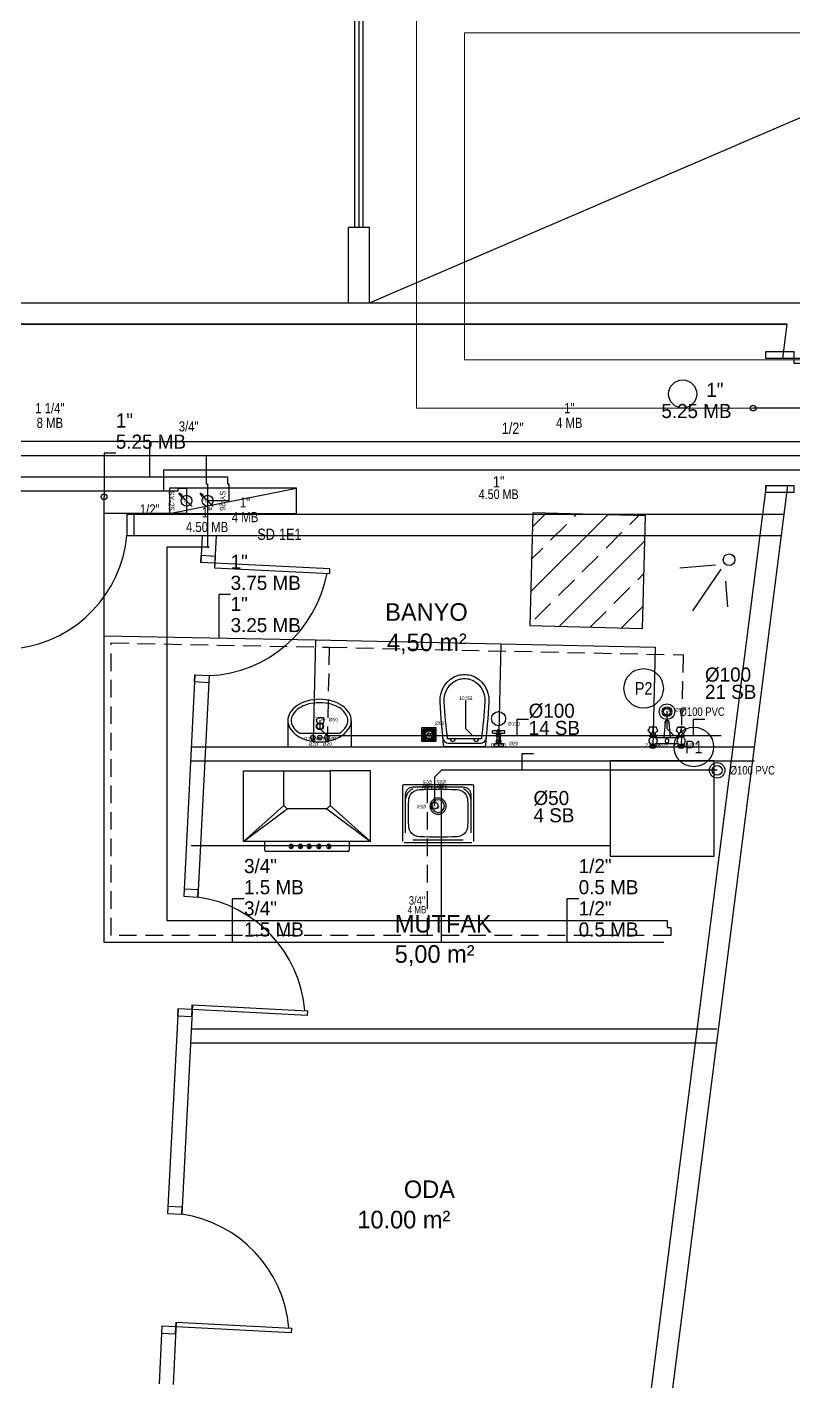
# Model space of a CAD drawing. Header units: centimetres. Extents: x 247996 to 315152, y -468471 to -440326.
# Drawn here: x 255240 to 255784, y -446317 to -445356 of the extents above; entities that cross this region are included whole.
import ezdxf
from ezdxf.enums import TextEntityAlignment as Align

# ---------------------------------------------------------------- set-up
doc = ezdxf.new("R2010")
doc.units = ezdxf.units.CM
doc.linetypes.add('0', pattern=[500, 500])
doc.linetypes.add('BASMA HATTI', pattern=[0.375, 0.25, -0.125])
for name, color, linetype in [('SCOTT-MD-YUK-BIRIMI', 7, 'CONTINUOUS'), ('SCOTT-MKDU0', 50, 'CONTINUOUS'), ('SCOTT-MTY-PISSU-KOLON', 211, 'Continuous'), ('SCOTT-MTY-PISSU-KOLONNO', 211, 'Continuous'), ('SCOTT-MTY-SAYAC', 3, 'Continuous'), ('SCOTT-MTY-SIRKULASYON-BORU', 31, 'Continuous'), ('SCOTT-MTY-TEFRIS', 15, 'CONTINUOUS'), ('SCOTT-MTY-VANA', 1, 'Continuous'), ('SCOTT-MTY-YUK-BIRIMI', 7, 'CONTINUOUS')]:
    doc.layers.add(name, color=color, linetype=linetype)
for name, color, linetype, lineweight in [('SCOTT-MTY-PISSU-BORU-TAVANDAN', 6, 'PISSU HATTI', 30), ('SCOTT-MTY-PISSU-CAP', 211, 'CONTINUOUS', 30), ('SCOTT-MTY-SICAKSU-BORU', 1, 'BASMA HATTI', 30), ('SCOTT-MTY-SOGUKSU-BORU', 5, '0', 30), ('SCOTT-MTY-TEMIZSU-CAP', 101, 'CONTINUOUS', 30)]:
    doc.layers.add(name, color=color, linetype=linetype, lineweight=lineweight)
doc.styles.add('CAP', font='wturkce.SHX', dxfattribs={"width": 0.65})
doc.styles.add('MtXpl_Comic_Sans_MS', font='comic.ttf')
doc.styles.add('MTY_CAP', font='wturkce.SHX', dxfattribs={"width": 0.65})
doc.styles.add('MTYCAPLT', font='arial.ttf')
doc.styles.add('ROTAS', font='arial.ttf')
doc.linetypes.add('PISSU HATTI', pattern='A,0.5,0.5,["(",Standard,S=0.1,R=0,X=-0.01,Y=-0.036],-0.05', length=0.9)

# ---------------------------------------------------------------- blocks, each defined once
blk = doc.blocks.new('T-DOLAP')
blk.add_line((-45, -9), (45, 9))
blk.add_lwpolyline([(-45, -9), (45, -9), (45, 9), (-45, 9)], close=True)
blk = doc.blocks.new('MTY-SU SAYACI')
at = {"layer": 'SCOTT-MTY-VANA'}
blk.add_hatch(color=256, dxfattribs=at).paths.add_polyline_path([(9.8, 9.8), (5.6, 7), (7, 5.6)])
for p, q in [((-7.3, -7.3), (6.3, 6.3)), ((5.6, 7), (9.8, 9.8)), ((7, 5.6), (5.6, 7)), ((7, 5.6), (9.8, 9.8))]:
    blk.add_line(p, q, dxfattribs=at)
blk.add_circle((0, 0), 7, dxfattribs=at)
blk.add_attdef('CAP', (-2.3, -1.2), '', height=2.5, rotation=45, dxfattribs=at)
blk = doc.blocks.new('T-KOLON-P')
for radius in [5.5, 3.5]:
    blk.add_circle((0, 0), radius)
blk = doc.blocks.new('SUZGEC1')
at = {"layer": 'SCOTT-MTY-TEFRIS'}
blk.add_lwpolyline([(-5, -5), (-5, 5), (5, 5), (5, -5)], close=True, dxfattribs=at)
for points in [[(-4.33, 3.86), (-1.99, 1.52, 0.029484), (-2.15, 1.27), (-4.33, 2.48)], [(-2.48, 0.33), (-4.33, 0.33), (-4.33, 1.72), (-2.41, 0.65, 0.032775)], [(-3.86, 4.33), (-2.48, 4.33), (-1.27, 2.15, 0.029484), (-1.52, 1.99)], [(-0.65, 2.41, -0.032775), (-0.33, 2.48), (-0.33, 4.33), (-1.72, 4.33)], [(0.33, 2.48), (0.33, 4.33), (1.72, 4.33), (0.65, 2.41, 0.032775)], [(1.27, 2.15), (2.48, 4.33), (3.86, 4.33), (1.52, 1.99, 0.029484)], [(4.33, 3.86), (1.99, 1.52, -0.029484), (2.15, 1.27), (4.33, 2.48)], [(4.33, 0.33), (4.33, 1.72), (2.41, 0.65, -0.032775), (2.48, 0.33)], [(-2.48, -0.33), (-4.33, -0.33), (-4.33, -1.72), (-2.41, -0.65, -0.032775)], [(-4.33, -3.86), (-1.99, -1.52, -0.029484), (-2.15, -1.27), (-4.33, -2.48)], [(-3.86, -4.33), (-2.48, -4.33), (-1.27, -2.15, -0.029484), (-1.52, -1.99)], [(-0.33, -4.33), (-1.72, -4.33), (-0.65, -2.41, 0.032775), (-0.33, -2.48)], [(0.33, -2.48), (0.33, -4.33), (1.72, -4.33), (0.65, -2.41, -0.032775)], [(2.48, -4.33), (1.27, -2.15, 0.029484), (1.52, -1.99), (3.86, -4.33)], [(4.33, -2.48), (4.33, -3.86), (1.99, -1.52, 0.029484), (2.15, -1.27)], [(4.33, -0.33), (4.33, -1.72), (2.41, -0.65, 0.032775), (2.48, -0.33)]]:
    blk.add_lwpolyline(points, format="xyb", close=True, dxfattribs=at)
blk.add_circle((0, 0), 1.25, dxfattribs=at)
at = {"layer": 'SCOTT-MD-YUK-BIRIMI', "color": 6, "style": 'CAP'}
blk.add_attdef('PS', text='', height=2.5, dxfattribs=at).set_placement((0, 0), align=Align.CENTER)
blk.add_attdef('PSCP', (4.29, 6.72), '', height=2.5, dxfattribs=at)
blk = doc.blocks.new('KLOZET1')
at = {"layer": 'SCOTT-MTY-TEFRIS', "color": 15}
blk.add_lwpolyline([(-3.88, 11.44, 0.414214), (-4.52, 10.8), (-4.52, 10.3, 0.414214), (-3.88, 9.66), (3.88, 9.66, 0.414214), (4.52, 10.3), (4.52, 10.8, 0.414214), (3.88, 11.44)], format="xyb", close=True, dxfattribs=at)
at = {"layer": 'SCOTT-MTY-TEFRIS', "color": 15, "elevation": 0}
for points in [[(-1, 10.3), (-1, 10.8, -0.414214), (-0.36, 11.44)], [(1, 10.3), (1, 10.8, 0.414214), (0.36, 11.44)]]:
    blk.add_lwpolyline(points, format="xyb", dxfattribs=at)
at = {"layer": 'SCOTT-MTY-TEFRIS', "color": 15}
for points in [[(-0.76, 11.45), (0.76, 11.45), (0.76, 11.98), (-0.76, 11.98)], [(-0.76, 8.88), (0.76, 8.88), (0.76, 9.66), (-0.76, 9.66)], [(3, 0), (-3, 0), (-3, 2.32), (3, 2.32)]]:
    blk.add_lwpolyline(points, close=True, dxfattribs=at)
for points in [[(-1.61, 8.64), (-1.61, 7.54)], [(-1.61, 4.45), (-1.61, 3.35)], [(-1.35, 3.17), (-1.35, 2.32), (1.42, 2.32), (1.42, 3.17)], [(-1.21, 7.21), (-1.21, 4.8)], [(1.13, 8.88), (-1.06, 8.88)], [(-1.06, 7.3), (1.13, 7.3)], [(1.13, 4.69), (-1.06, 4.69)], [(-1.06, 3.11), (1.13, 3.11)], [(-0.51, 8.64), (-0.51, 7.54)], [(-0.51, 4.45), (-0.51, 3.35)], [(0.58, 8.64), (0.58, 7.54)], [(0.58, 4.45), (0.58, 3.35)], [(1.28, 4.8), (1.28, 5.24), (1.28, 7.21)], [(1.68, 8.64), (1.68, 7.54)], [(1.68, 4.45), (1.68, 3.35)]]:
    blk.add_lwpolyline(points, dxfattribs=at)
at = {"layer": 'SCOTT-MTY-TEFRIS', "color": 6}
blk.add_circle((0, 20), 5, dxfattribs=at)
at = {"layer": 'SCOTT-MTY-TEFRIS', "color": 15}
for centre, radius, start, end in [((-0.36, 10.3, 0), 0.641, 179.99985, 270.00006), ((0.36, 10.3, 0), 0.641, 270.00006, 0), ((-1.06, 8.15), 0.734, 41.75917, 138.24096), ((-1.06, 8.03), 0.734, 221.7593, 318.24081), ((-1.06, 3.96), 0.734, 41.75917, 138.24096), ((-1.06, 3.84), 0.734, 221.7593, 318.24081), ((0.04, 8.15), 0.734, 41.75917, 138.24096), ((0.04, 8.03), 0.734, 221.7593, 318.24081), ((0.04, 3.96), 0.734, 41.75917, 138.24096), ((0.04, 3.84), 0.734, 221.7593, 318.24081), ((1.13, 8.15), 0.734, 41.75917, 138.24096), ((1.13, 8.03), 0.734, 221.7593, 318.24081), ((1.13, 3.96), 0.734, 41.75917, 138.24096), ((1.13, 3.84), 0.734, 221.7593, 318.24081)]:
    blk.add_arc(centre, radius, start, end, dxfattribs=at)
at = {"layer": 'SCOTT-MD-YUK-BIRIMI', "color": 6, "style": 'CAP'}
blk.add_attdef('PS', text='', height=2.5, dxfattribs=at).set_placement((0, 20), align=Align.CENTER)
blk.add_attdef('PSCP', (6.63, 15.09), '', height=2.5, dxfattribs=at)
at = {"layer": 'SCOTT-MD-YUK-BIRIMI', "color": 3, "style": 'CAP'}
blk.add_attdef('SO', text='', height=2.5, dxfattribs=at).set_placement((0, 0.13), align=Align.CENTER)
blk.add_attdef('SOCP', (7.43, 1.09), '', height=2.5, dxfattribs=at)
blk = doc.blocks.new('LAVABO1')
at = {"layer": 'SCOTT-MTY-TEFRIS', "color": 6}
blk.add_circle((0, 15), 2.5, dxfattribs=at)
at = {"layer": 'SCOTT-MTY-TEFRIS', "color": 3, "ltscale": 10}
blk.add_circle((-5, 1), 1, dxfattribs=at)
at = {"layer": 'SCOTT-MTY-TEFRIS', "color": 1, "ltscale": 10}
blk.add_circle((5, 1), 1, dxfattribs=at)
at = {"layer": 'SCOTT-MD-YUK-BIRIMI', "color": 6, "style": 'CAP'}
blk.add_attdef('PS', text='', height=2.5, dxfattribs=at).set_placement((0, 15), align=Align.CENTER)
blk.add_attdef('PSCP', (6.08, 14.48), '', height=2.5, dxfattribs=at)
at = {"layer": 'SCOTT-MD-YUK-BIRIMI', "color": 3, "style": 'CAP'}
for tag, p in [('SO', (-5, 1)), ('SOCP', (-5, -2.99))]:
    blk.add_attdef(tag, text='', height=2.5, dxfattribs=at).set_placement(p, align=Align.CENTER)
at = {"layer": 'SCOTT-MD-YUK-BIRIMI', "color": 1, "style": 'CAP'}
for tag, p in [('SC', (5, 1)), ('SCCP', (5, -2.8))]:
    blk.add_attdef(tag, text='', height=2.5, dxfattribs=at).set_placement(p, align=Align.CENTER)
blk = doc.blocks.new('EVIYE1')
at = {"layer": 'SCOTT-MTY-TEFRIS', "color": 6}
blk.add_circle((0, 15), 2.5, dxfattribs=at)
at = {"layer": 'SCOTT-MTY-TEFRIS', "color": 3, "ltscale": 10}
blk.add_circle((-5, 1), 1, dxfattribs=at)
at = {"layer": 'SCOTT-MTY-TEFRIS', "color": 1, "ltscale": 10}
blk.add_circle((5, 1), 1, dxfattribs=at)
at = {"layer": 'SCOTT-MD-YUK-BIRIMI', "color": 6, "style": 'CAP'}
blk.add_attdef('PS', text='', height=2.5, dxfattribs=at).set_placement((0, 15), align=Align.CENTER)
blk.add_attdef('PSCP', (6.08, 14.48), '', height=2.5, dxfattribs=at)
at = {"layer": 'SCOTT-MD-YUK-BIRIMI', "color": 3, "style": 'CAP'}
for tag, p in [('SO', (-5, 1)), ('SOCP', (-5, -2.99))]:
    blk.add_attdef(tag, text='', height=2.5, dxfattribs=at).set_placement(p, align=Align.CENTER)
at = {"layer": 'SCOTT-MD-YUK-BIRIMI', "color": 1, "style": 'CAP'}
for tag, p in [('SC', (5, 1)), ('SCCP', (5, -2.8))]:
    blk.add_attdef(tag, text='', height=2.5, dxfattribs=at).set_placement(p, align=Align.CENTER)
blk = doc.blocks.new('MTY-PIS SU CAP SB')
at = {"layer": 'SCOTT-MTY-PISSU-CAP'}
for p, q in [((0.833, 1.167), (0, 1.167)), ((0, 1.167), (0, 0))]:
    blk.add_line(p, q, dxfattribs=at)
at = {"layer": 'SCOTT-MTY-PISSU-CAP', "style": 'MTY_CAP', "width": 0.65}
blk.add_attdef('PSCP', text='', height=1, dxfattribs=at).set_placement((0.833, 1.79), align=Align.MIDDLE_LEFT)
at = {"layer": 'SCOTT-MTY-YUK-BIRIMI', "color": 211, "style": 'MTY_CAP', "width": 0.65}
blk.add_attdef('PS', text='', height=1, dxfattribs=at).set_placement((0.833, 0.566), align=Align.MIDDLE_LEFT)
blk = doc.blocks.new('DUS TEKNESI1')
at = {"layer": 'SCOTT-MTY-TEFRIS'}
for points in [[(-10, 13.89), (-10, 12.2, -0.146062), (-11.33, 8.88, 0.113221), (-13.28, 11.48, -0.416893), (-13.31, 11.96)], [(-6.69, 11.96, -0.17585), (-7.51, 13.89), (-12.49, 13.89, -0.17585), (-13.31, 11.96)], [(0, 18.37), (-0.63, 18.37, 0.391322), (-1.29, 17.76), (-2.2, 6.27)], [(0, 18.37), (0.63, 18.37, -0.391322), (1.29, 17.76), (2.2, 6.27)], [(6.69, 11.96, 0.17585), (7.51, 13.89), (12.49, 13.89, 0.17585), (13.31, 11.96)], [(10, 13.89), (10, 12.2, 0.146062), (11.33, 8.88, -0.113221), (13.28, 11.48)], [(-12.77, 0.5), (-12.77, 0), (-10, 0), (-7.23, 0), (-7.23, 0.5, 0.153746), (-12.77, 0.5), (-10, 0.5), (-7.23, 0.5)], [(-8.61, 6.88, -0.601952), (-8.61, 1.65), (-8.61, 0.83)], [(8.61, 6.88, 0.601952), (8.61, 1.65), (11.39, 1.65, 0.601952), (11.39, 6.88)], [(12.77, 0.5), (12.77, 0), (10, 0), (7.23, 0), (7.23, 0.5, -0.153746), (12.77, 0.5), (10, 0.5), (7.23, 0.5)]]:
    blk.add_lwpolyline(points, format="xyb", dxfattribs=at)
for points in [[(-12.77, 7.51), (-10, 7.51), (-7.23, 7.51), (-7.23, 8.01), (-10, 8.01), (-12.77, 8.01)], [(-8.61, 0), (-8.61, -1.03), (-11.39, -1.03), (-11.39, 0)], [(12.77, 7.51), (10, 7.51), (7.23, 7.51), (7.23, 8.01), (10, 8.01), (12.77, 8.01)], [(11.39, 0), (11.39, -1.03), (8.61, -1.03), (8.61, 0)]]:
    blk.add_lwpolyline(points, close=True, dxfattribs=at)
for points in [[(-11.64, 9.5), (-11.64, 8.01)], [(-11.39, 7.51), (-11.39, 6.88), (-8.61, 6.88)], [(-8.61, 1.65), (-11.39, 1.65), (-11.39, 0.83)], [(-8.61, 7.51), (-8.61, 6.88)], [(-8.36, 9.5), (-8.36, 8.01)], [(7.82, 6.27), (-7.82, 6.27)], [(-7.82, 2.27), (7.82, 2.27)], [(8.36, 9.5), (8.36, 8.01)], [(11.39, 7.51), (11.39, 6.88), (8.61, 6.88)], [(8.61, 7.51), (8.61, 6.88)], [(8.61, 1.65), (8.61, 0.83)], [(11.39, 1.65), (11.39, 0.83)], [(11.64, 9.5), (11.64, 8.01)]]:
    blk.add_lwpolyline(points, dxfattribs=at)
at = {"layer": 'SCOTT-MTY-TEFRIS', "color": 6}
blk.add_circle((0, 25), 2.5, dxfattribs=at)
at = {"layer": 'SCOTT-MTY-TEFRIS'}
for centre, radius, start, end in [((-9.99, 2.25), 11.85, 79.4131, 100.58675), ((-3.77, 12.76), 6.25, 185.20803, 218.44761), ((-2.03, 5.93), 7.27, 130.25508, 156.09376), ((-6.95, 11.74), 0.344, 310.56547, 41.0891), ((0, 17.2), 1.6, 330.69749, 209.30263), ((6.95, 11.74), 0.344, 138.91075, 229.43465), ((2.03, 5.93), 7.27, 23.90632, 49.74465), ((9.99, 2.25), 11.85, 79.4131, 100.58675), ((3.77, 12.76), 6.25, 321.55251, 354.79208), ((13.05, 11.74), 0.344, 310.56547, 41.0891), ((-10, 4.27), 2.96, 117.90841, 242.09186), ((0, 4.27), 1.37, 90.00021, 270.00006), ((0, 4.27), 1.37, 270.00006, 90.00021)]:
    blk.add_arc(centre, radius, start, end, dxfattribs=at)
at = {"layer": 'SCOTT-MD-YUK-BIRIMI', "color": 6, "style": 'CAP'}
blk.add_attdef('PS', text='', height=2.5, dxfattribs=at).set_placement((0, 25), align=Align.CENTER)
blk.add_attdef('PSCP', (5.6, 25), '', height=2.5, dxfattribs=at)
at = {"layer": 'SCOTT-MD-YUK-BIRIMI', "color": 3, "style": 'CAP'}
blk.add_attdef('SO', text='', height=2.5, dxfattribs=at).set_placement((-10, 0), align=Align.CENTER)
blk.add_attdef('SOCP', (-5.56, 0), '', height=2.5, dxfattribs=at)
at = {"layer": 'SCOTT-MD-YUK-BIRIMI', "color": 1, "style": 'CAP'}
blk.add_attdef('SC', text='', height=2.5, dxfattribs=at).set_placement((10, 0), align=Align.CENTER)
blk.add_attdef('SCCP', (15.92, 0), '', height=2.5, dxfattribs=at)
blk = doc.blocks.new('MTY-TEMIZ SU CAP MB')
at = {"layer": 'SCOTT-MTY-TEMIZSU-CAP'}
for p, q in [((0.833, 3.096), (0, 3.096)), ((0, 3.096), (0, 0))]:
    blk.add_line(p, q, dxfattribs=at)
at = {"layer": 'SCOTT-MTY-TEMIZSU-CAP', "style": 'MTY_CAP', "width": 0.65}
for tag, p in [('SOCP', (0.833, 5.417)), ('SCCP', (0.833, 2.417))]:
    blk.add_attdef(tag, text='', height=1, dxfattribs=at).set_placement(p, align=Align.MIDDLE_LEFT)
at = {"layer": 'SCOTT-MTY-YUK-BIRIMI', "color": 101, "style": 'MTY_CAP', "width": 0.65}
for tag, p in [('SO', (0.833, 3.917)), ('SC', (0.833, 0.917))]:
    blk.add_attdef(tag, text='', height=1, dxfattribs=at).set_placement(p, align=Align.MIDDLE_LEFT)
blk = doc.blocks.new('TERMOSIFON1')
at = {"layer": 'SCOTT-MTY-TEFRIS', "color": 7, "lineweight": 20, "ltscale": 40}
blk.add_lwpolyline([(-23.887, 0), (23.887, 0), (23.887, 30.03), (-23.887, 30.03)], close=True, dxfattribs=at)
at = {"layer": 'SCOTT-MTY-TEFRIS', "color": 1, "lineweight": 20, "ltscale": 40}
blk.add_lwpolyline([(-20.475, 3.413), (20.475, 3.413), (20.475, 26.618), (-20.475, 26.618)], close=True, dxfattribs=at)
at = {"layer": 'SCOTT-MTY-TEFRIS', "color": 3, "ltscale": 10}
blk.add_circle((-5, 1), 1, dxfattribs=at)
at = {"layer": 'SCOTT-MTY-TEFRIS', "color": 1, "ltscale": 10}
blk.add_circle((5, 1), 1, dxfattribs=at)
at = {"layer": 'SCOTT-MD-YUK-BIRIMI', "color": 3, "style": 'MTYCAPLT', "width": 0.65}
for tag, p in [('SO_001', (-5.656, 0.5)), ('SOCP_001', (-6.287, -0.985))]:
    blk.add_attdef(tag, p, '', height=1, dxfattribs=at)
at = {"layer": 'SCOTT-MD-YUK-BIRIMI', "color": 1, "style": 'MTYCAPLT', "width": 0.65}
for tag, p in [('SC_001', (4.367, 0.5)), ('SCCP_001', (3.738, -0.963))]:
    blk.add_attdef(tag, p, '', height=1, dxfattribs=at)

msp = doc.modelspace()

# ---------------------------------------------------------------- linework, layer by layer
at = {"layer": 'SCOTT-MKDU0', "color": 8, "ltscale": 0.03}
for p, q in [((255482.95, -445551.67), (256295.29, -445201.67)), ((255472.45, -445497.83), (255472.45, -445226.15)), ((255475.45, -445497.83), (255475.45, -445226.15)), ((255478.45, -445497.83), (255478.45, -445226.15)), ((255467.95, -445551.67), (255467.95, -445497.83)), ((255467.95, -445551.67), (255467.95, -445497.83)), ((255467.95, -445551.67), (255467.95, -445497.83)), ((255467.95, -445497.83), (255482.95, -445497.83)), ((255482.95, -445551.67), (255482.95, -445497.83)), ((255482.95, -445551.67), (255482.95, -445497.83)), ((255482.95, -445551.67), (255482.95, -445497.83)), ((255207.2, -445551.67), (256262.76, -445551.67)), ((255206.44, -445566.67), (255779.17, -445566.67)), ((255779.17, -445566.67), (255206.44, -445566.67)), ((255776.05, -445591.17), (255779.17, -445566.67)), ((255776.05, -445591.17), (255779.17, -445566.67)), ((255592.56, -447149.56), (255779.69, -445681.17)), ((255753.68, -445766.67), (255764.58, -445681.17)), ((255761.96, -445701.67), (255764.58, -445681.17)), ((255310.8, -445701.67), (255777.08, -445701.67)), ((255310.8, -445701.67), (255761.96, -445701.67)), ((255598.8, -445700.52), (255596.5, -445780.49)), ((255597.19, -445756.67), (255651.82, -445702.04)), ((255598.51, -445710.45), (255608.17, -445700.79)), ((255678.76, -445702.81), (255598.8, -445700.52)), ((255628.21, -445703.2), (255629.99, -445701.42)), ((255667.5, -445708.81), (255673.64, -445702.67)), ((255676.47, -445782.78), (255678.76, -445702.81)), ((255310.8, -445716.67), (255775.17, -445716.67)), ((255364.04, -445716.67), (255363.08, -445735.75)), ((255374.06, -445716.67), (255372.9, -445739.56)), ((255611.37, -445720.04), (255622.6, -445708.81)), ((255650.66, -445725.65), (255661.88, -445714.43)), ((255597.85, -445733.56), (255605.76, -445725.65)), ((255617.66, -445781.1), (255678.26, -445720.5)), ((255633.82, -445742.49), (255645.05, -445731.26)), ((255673.11, -445748.1), (255677.59, -445743.62)), ((255728.31, -445737.84), (255702.94, -445739.8)), ((255732.2, -445740.63), (255712, -445770.21)), ((255616.98, -445759.33), (255628.21, -445748.1)), ((255656.27, -445764.94), (255667.5, -445753.71)), ((255735.45, -445749.05), (255736.87, -445767.42)), ((255600.15, -445776.16), (255611.37, -445764.94)), ((255578.01, -447145.02), (255753.68, -445766.67)), ((255639.49, -445781.72), (255650.66, -445770.55)), ((255661.31, -445782.35), (255676.93, -445766.73)), ((255596.5, -445780.49), (255676.47, -445782.78)), ((255359.03, -445815.64), (255351.06, -445972.74)), ((255369.01, -445816.15), (255361.05, -445973.25)), ((255424.9, -445848.02), (255424.9, -445866.67)), ((255469.93, -445848.02), (255469.93, -445866.67)), ((255433.36, -445857.04), (255461.46, -445857.04)), ((255356.44, -445866.67), (255756.05, -445866.67)), ((255424.9, -445866.67), (255469.93, -445866.67)), ((255356.44, -445876.67), (255756.05, -445876.67)), ((255727.29, -445876.67), (255653.67, -445876.67)), ((255653.67, -445876.67), (255653.67, -445944.36)), ((255727.29, -445944.36), (255727.29, -445876.67)), ((255393.51, -445883.74), (255422.01, -445883.74)), ((255393.51, -445933.74), (255393.51, -445883.74)), ((255483.51, -445883.74), (255455.01, -445883.74)), ((255483.51, -445933.74), (255483.51, -445883.74)), ((255506.56, -445933.75), (255506.56, -445894.32)), ((255507.56, -445893.32), (255555.56, -445893.32)), ((255508.41, -445927.6), (255508.41, -445900.47)), ((255513.71, -445895.17), (255549.41, -445895.17)), ((255554.71, -445900.47), (255554.71, -445927.6)), ((255556.56, -445894.32), (255556.56, -445933.75)), ((255422.01, -445908.24), (255393.51, -445933.74)), ((255483.51, -445933.74), (255455.01, -445908.24)), ((255393.51, -445933.74), (255424.51, -445910.74)), ((255452.51, -445910.74), (255483.51, -445933.74)), ((255356.44, -445936.67), (255653.67, -445936.67)), ((255483.51, -445933.74), (255393.51, -445933.74)), ((255408.49, -445940.04), (255408.49, -445933.74)), ((255426.95, -445935.79), (255426.95, -445938.36)), ((255426.95, -445935.79), (255427.57, -445935.79)), ((255426.95, -445938.36), (255426.95, -445938.87)), ((255427.57, -445938.87), (255426.95, -445938.87)), ((255427.57, -445935.79), (255427.57, -445938.36)), ((255427.57, -445938.36), (255427.57, -445938.87)), ((255433.54, -445935.79), (255433.54, -445938.36)), ((255433.54, -445935.79), (255434.15, -445935.79)), ((255433.54, -445938.36), (255433.54, -445938.87)), ((255434.15, -445938.87), (255433.54, -445938.87)), ((255434.15, -445935.79), (255434.15, -445938.36)), ((255434.15, -445938.36), (255434.15, -445938.87)), ((255439.69, -445935.79), (255439.69, -445938.36)), ((255439.69, -445935.79), (255440.31, -445935.79)), ((255439.69, -445938.36), (255439.69, -445938.87)), ((255439.69, -445938.87), (255440.31, -445938.87)), ((255440.31, -445935.79), (255440.31, -445938.36)), ((255440.31, -445938.36), (255440.31, -445938.87)), ((255446.68, -445935.79), (255446.68, -445938.36)), ((255446.68, -445935.79), (255447.3, -445935.79)), ((255446.68, -445938.36), (255446.68, -445938.86)), ((255446.68, -445938.87), (255447.3, -445938.87)), ((255447.3, -445935.79), (255447.3, -445938.36)), ((255447.3, -445938.36), (255447.3, -445938.87)), ((255453.68, -445935.79), (255453.68, -445938.36)), ((255453.68, -445935.79), (255454.29, -445935.79)), ((255453.68, -445938.36), (255453.68, -445938.86)), ((255453.68, -445938.87), (255454.29, -445938.87)), ((255454.29, -445935.79), (255454.29, -445938.36)), ((255454.29, -445938.36), (255454.29, -445938.87)), ((255468.49, -445933.74), (255468.49, -445940.04)), ((255555.56, -445934.75), (255507.56, -445934.75)), ((255549.41, -445932.9), (255513.71, -445932.9)), ((255467.49, -445941.04), (255409.49, -445941.04)), ((255653.67, -445944.36), (255727.29, -445944.36)), ((255347.01, -446052.64), (255339.65, -446197.88)), ((255357.17, -446049.84), (255349.64, -446198.38)), ((255356.44, -446066.67), (255729.29, -446066.67)), ((255356.44, -446076.67), (255729.29, -446076.67)), ((255345.75, -446274.97), (255343.51, -446319.29)), ((255335.6, -446277.77), (255333.52, -446318.79))]:
    msp.add_line(p, q, dxfattribs=at)
for points in [[(255763.94, -445591.17), (255763.94, -445586.17), (255783.94, -445586.17), (255783.94, -445591.17), (255763.94, -445591.17)], [(255763.94, -445686.17), (255763.94, -445681.17), (255783.94, -445681.17), (255783.94, -445686.17), (255763.94, -445686.17)], [(255315.8, -445701.67), (255310.8, -445701.67), (255310.8, -445716.67), (255315.8, -445716.67), (255315.8, -445701.67)], [(255363.08, -445735.75), (255363.33, -445730.75), (255373.32, -445731.26), (255373.06, -445736.25), (255363.08, -445735.75)], [(255358.77, -445820.64), (255359.03, -445815.64), (255369.01, -445816.15), (255368.76, -445821.14), (255358.77, -445820.64)], [(255351.29, -445967.75), (255351.04, -445972.74), (255361.02, -445973.25), (255361.28, -445968.25), (255351.29, -445967.75)], [(255346.99, -446052.64), (255346.73, -446057.63), (255356.72, -446058.14), (255356.97, -446053.15), (255346.99, -446052.64)], [(255339.88, -446192.88), (255339.62, -446197.87), (255349.61, -446198.38), (255349.86, -446193.39), (255339.88, -446192.88)], [(255335.57, -446277.77), (255335.32, -446282.77), (255345.31, -446283.27), (255345.56, -446278.28), (255335.57, -446277.77)]]:
    msp.add_lwpolyline(points, dxfattribs=at)
for points in [[(255783.94, -445591.17), (255783.94, -445594.49), (255865.81, -445594.49), (255865.81, -445591.17)], [(255373.06, -445736.25), (255372.9, -445739.56), (255454.66, -445743.71), (255454.83, -445740.4)], [(255356.97, -446053.15), (255357.14, -446049.84), (255438.9, -446053.98), (255438.74, -446057.29)], [(255345.56, -446278.28), (255345.73, -446274.97), (255427.49, -446279.11), (255427.32, -446282.42)]]:
    msp.add_lwpolyline(points, close=True, dxfattribs=at)
for points in [[(255535.66, -445866.67, -0.01664), (255533.05, -445834.84, -0.351622), (255545.83, -445815.92, -0.068714), (255550.25, -445815.31, -0.068714), (255554.68, -445815.92, -0.351622), (255567.46, -445834.84, -0.01664), (255564.85, -445866.67)], [(255538.24, -445861.1, -0.016866), (255535.92, -445834.65, -0.351778), (255546.65, -445818.68, -0.068022), (255550.25, -445818.19, -0.068022), (255553.86, -445818.68, -0.351778), (255564.59, -445834.65, -0.016866), (255562.27, -445861.1)]]:
    msp.add_lwpolyline(points, format="xyb", close=True, dxfattribs=at)
msp.add_lwpolyline([(255565.13, -445861.22, -0.389191), (255561.78, -445864.29), (255550.25, -445864.29), (255538.73, -445864.29, -0.389191), (255535.38, -445861.22, -0.389191)], format="xyb", dxfattribs=at)
for centre, radius in [((255737.96, -445733.93, 51), 4.14), ((255447.66, -445852.13), 2.52), ((255447.66, -445852.13), 2.12), ((255442.56, -445860.07), 1.56), ((255447.61, -445860.07), 1.56), ((255452.53, -445860.07), 1.56)]:
    msp.add_circle(centre, radius, dxfattribs=at)
for centre, radius, start, end in [((255222.23, -445708.44), 88.95, 277.67474, 354.69191), ((255365.28, -445727.28), 88.95, 272.40591, 349.42308), ((255447.41, -445866.4), 33.47, 90, 105.51757), ((255447.41, -445866.4), 33.47, 74.48243, 90), ((255435.22, -445848.02), 10.33, 148.28659, 180), ((255441.06, -445851.63), 17.19, 123.83466, 148.28659), ((255441.06, -445851.63), 14.8, 123.83466, 148.28659), ((255444.9, -445857.35), 24.08, 105.51757, 123.83466), ((255444.9, -445857.35), 21.68, 105.51757, 123.83466), ((255447.41, -445866.4), 31.07, 90, 105.51757), ((255447.41, -445866.4), 31.07, 74.48243, 90), ((255449.92, -445857.35), 21.68, 56.16534, 74.48243), ((255449.92, -445857.35), 24.08, 56.16534, 74.48243), ((255453.76, -445851.63), 14.8, 31.71341, 56.16534), ((255453.76, -445851.63), 17.19, 31.71341, 56.16534), ((255459.6, -445848.02), 10.33, 0, 31.71341), ((255435.22, -445848.02), 10.33, 180, 211.71341), ((255435.22, -445848.02), 7.93, 148.28659, 180), ((255435.22, -445848.02), 7.93, 180, 211.71341), ((255441.06, -445844.41), 14.8, 211.71341, 238.62326), ((255453.76, -445844.41), 14.8, 301.37674, 328.28659), ((255459.6, -445848.02), 7.93, 0, 31.71341), ((255459.6, -445848.02), 7.93, 328.28659, 0), ((255459.6, -445848.02), 10.33, 328.28659, 0), ((255441.06, -445844.41), 17.19, 211.71341, 236.16534), ((255444.9, -445838.69), 24.08, 236.16534, 254.48243), ((255447.41, -445829.64), 33.47, 254.48243, 270), ((255447.41, -445829.64), 33.47, 270, 285.51757), ((255449.92, -445838.69), 24.08, 285.51757, 303.83466), ((255453.76, -445844.41), 17.19, 303.83466, 328.28659), ((255541.95, -445861.1), 1.78, 180, 0), ((255558.56, -445861.1), 1.78, 180, 0), ((255427.24, -445937.35), 1.54, 100.57538, 259.46205), ((255427.24, -445937.35), 1.54, 282.6235, 77.37669), ((255433.82, -445937.35), 1.54, 100.57538, 259.46205), ((255433.82, -445937.35), 1.54, 282.6235, 77.37669), ((255439.97, -445937.35), 1.54, 100.57538, 259.46205), ((255439.97, -445937.35), 1.54, 282.6235, 77.37669), ((255446.96, -445937.35), 1.54, 100.57538, 259.46205), ((255446.96, -445937.35), 1.54, 282.6235, 77.37669), ((255453.96, -445937.35), 1.54, 100.57538, 259.46205), ((255453.96, -445937.35), 1.54, 282.6235, 77.37669), ((255409.49, -445940.04), 1, 180, 270), ((255467.49, -445940.04), 1, 270, 0), ((255348.32, -446061.28), 88.95, 4.77256, 81.78973), ((255336.91, -446286.42), 88.95, 4.77256, 81.78973)]:
    msp.add_arc(centre, radius, start, end, dxfattribs=at)
at = {"layer": 'SCOTT-MKDU0', "color": 8, "ltscale": 0.03, "extrusion": (0, 0, -1)}
for centre, major_axis, start_param, end_param in [((255507.56, -445894.32), (0.707, 0.707), 3.926991, 5.497787), ((255513.71, -445900.47), (-3.75, 3.75), 5.497787, 7.068583), ((255518.56, -445904.99), (-7.14, 7.14), 5.524757, 6.541187), ((255518.68, -445905), (-5.66, 5.66), 5.524757, 7.028844), ((255531.56, -446229), (332.25, 0), 4.67265, 4.752129), ((255544.45, -445905), (-5.66, 5.66), 0.825137, 2.329224), ((255549.41, -445900.47), (3.75, 3.75), -0.785398, 0.785398), ((255544.57, -445904.99), (7.14, 7.14), -0.258001, 0.758428), ((255555.56, -445894.32), (0.707, 0.707), -0.785398, 0.785398), ((255842.81, -445913.75), (-234.94, 234.94), 5.470817, 5.524757), ((255531.56, -445908.75), (-4.07, 4.07), 3.926991, 10.210176), ((255531.56, -445908.75), (-3.18, 3.18), 3.926991, 10.210176), ((255220.31, -445913.75), (234.94, 234.94), 0.758428, 0.812368), ((255518.68, -445922.49), (5.66, 5.66), 2.395934, 3.900021), ((255544.45, -445922.49), (5.66, 5.66), 0.812368, 2.316455), ((255531.56, -445598.5), (332.25, 0), 1.531058, 1.610536)]:
    msp.add_ellipse(centre, major_axis=major_axis, ratio=1, start_param=start_param, end_param=end_param, dxfattribs=at)
at = {"layer": 'SCOTT-MKDU0', "color": 8, "ltscale": 0.03, "invisible_edges": 1}
for points in [[(255455.01, -445908.24), (255422.01, -445908.24), (255422.01, -445883.74), (255455.01, -445883.74)], [(255422.01, -445908.24), (255455.01, -445908.24), (255452.51, -445910.74), (255424.51, -445910.74)]]:
    msp.add_3dface(points, dxfattribs=at)
at = {"layer": 'SCOTT-MTY-PISSU-BORU-TAVANDAN', "ltscale": 50}
for points in [[(255556.23, -445858.92), (255551.23, -445853.92), (255551.23, -445833.34)], [(255698.92, -445858.92), (255693.92, -445853.92), (255693.92, -445841.67)], [(255452.89, -445858.92), (255447.89, -445853.92), (255447.89, -445848.11)], [(255525, -445858.92), (255452.89, -445858.92)], [(255525, -445858.92), (255525, -445857.99)], [(255556.23, -445858.92), (255525, -445858.92)], [(255698.92, -445858.92), (255556.23, -445858.92)], [(255732.39, -445858.92), (255698.92, -445858.92)], [(255533.92, -445883.3), (255528.92, -445888.3), (255528.92, -445908.32)], [(255729.52, -445883.3), (255533.92, -445883.3)]]:
    msp.add_lwpolyline(points, dxfattribs=at)
at = {"layer": 'SCOTT-MTY-PISSU-KOLONNO'}
for centre in [(255677.36, -445825.17), (255712.96, -445866.77)]:
    msp.add_circle(centre, 14, dxfattribs=at)
at = {"layer": 'SCOTT-MTY-SICAKSU-BORU', "ltscale": 50}
for p, q in [((255299.55, -446000.44), (255299.55, -445792.95)), ((255299.55, -445792.95), (255454.53, -445796)), ((255454.53, -445796), (255705.54, -445801.42)), ((255523.92, -446000.44), (255299.55, -446000.44)), ((255696.56, -446000.44), (255523.92, -446000.44))]:
    msp.add_line(p, q, dxfattribs=at)
at = {"layer": 'SCOTT-MTY-SICAKSU-BORU'}
for points in [[(255082, -445660), (255367, -445660)], [(255367, -445660), (255827, -445660), (255827, -445683)], [(255367, -445660), (255367, -445680), (255368, -445680), (255368, -445683)], [(255368, -445683), (255368, -445701)], [(255368, -445701), (255368, -445724.97), (255369.06, -445724.97), (255339.06, -445724.97), (255339.06, -445989.97), (255694.06, -445989.97), (255694.06, -445994.97), (255696.56, -445994.97), (255696.56, -446000.44)]]:
    msp.add_lwpolyline(points, dxfattribs=at)
at = {"layer": 'SCOTT-MTY-SICAKSU-BORU', "ltscale": 50}
for points in [[(255454.32, -445796), (255452.89, -445862.11)], [(255705.32, -445801.41), (255703.92, -445866.67)], [(255523.92, -446000.44), (255523.92, -445894.32)]]:
    msp.add_lwpolyline(points, dxfattribs=at)
at = {"layer": 'SCOTT-MTY-SIRKULASYON-BORU'}
for points in [[(255327, -445650), (255092, -445650), (255092, -445465), (254972, -445465), (254972, -444185), (255182, -444185)], [(255327, -445675), (255327, -445650)], [(255327, -445650), (255842, -445650), (255842, -445683)], [(255010, -445840), (255002, -445840), (255002, -445890), (255092, -445890), (255092, -445675), (255327, -445675)], [(255327, -445675), (255382, -445675), (255382, -445680), (255383, -445680), (255383, -445683)], [(255383, -445683), (255383, -445692), (255368, -445692)]]:
    msp.add_lwpolyline(points, dxfattribs=at)
at = {"layer": 'SCOTT-MTY-SOGUKSU-BORU', "ltscale": 50}
for p, q in [((255294.55, -446005.44), (255294.55, -445787.84)), ((255294.55, -445787.84), (255444.54, -445790.79)), ((255444.54, -445790.79), (255576.11, -445793.63)), ((255576.11, -445793.63), (255685.55, -445795.99)), ((255533.92, -446005.44), (255294.55, -446005.44)), ((255691.56, -446005.44), (255533.92, -446005.44))]:
    msp.add_line(p, q, dxfattribs=at)
for points in [[(255905.14, -445626.28), (255755.03, -445626.28)], [(255294.55, -445787.84), (255294.55, -445689.28)], [(255444.43, -445790.79), (255442.89, -445862.11)], [(255576.01, -445793.62), (255574.43, -445866.54)], [(255685.44, -445795.98), (255683.92, -445866.67)], [(255533.92, -446005.44), (255533.92, -445894.32)]]:
    msp.add_lwpolyline(points, dxfattribs=at)
at = {"layer": 'SCOTT-MTY-SOGUKSU-BORU'}
for points in [[(255337, -445685), (255337, -445670), (255812, -445670), (255812, -445683)], [(255072, -445685), (255337, -445685)], [(255337, -445685), (255347, -445685), (255347, -445683), (255353, -445683)], [(255353, -445683), (255353, -445701)], [(255353, -445701), (255294.55, -445701)]]:
    msp.add_lwpolyline(points, dxfattribs=at)
at = {"layer": 'SCOTT-MTY-SOGUKSU-BORU', "ltscale": 50}
for centre in [(255755.03, -445626.28), (255294.55, -445689.28)]:
    msp.add_circle(centre, 2, dxfattribs=at)

# ---------------------------------------------------------------- block references
at = {"layer": 'SCOTT-MTY-PISSU-CAP'}
ref = msp.add_blockref('MTY-PIS SU CAP SB', (255712.53, -445858.92), dxfattribs=dict(at, xscale=10, yscale=10))
ref.add_attrib('PSCP', '%%C100', dxfattribs={"height": 10, "style": 'MTY_CAP'}).set_placement((255720.86, -445815.42), align=Align.MIDDLE_LEFT)
ref.add_attrib('PS', '21 SB', dxfattribs={"layer": 'SCOTT-MTY-YUK-BIRIMI', "height": 10, "style": 'MTY_CAP'}).set_placement((255720.86, -445827.66), align=Align.MIDDLE_LEFT)
ref = msp.add_blockref('MTY-PIS SU CAP SB', (255587.42, -445858.92), dxfattribs=dict(at, xscale=10, yscale=10))
ref.add_attrib('PSCP', '%%C100', dxfattribs={"height": 10, "style": 'MTY_CAP'}).set_placement((255595.76, -445841.02), align=Align.MIDDLE_LEFT)
ref.add_attrib('PS', '14 SB', dxfattribs={"layer": 'SCOTT-MTY-YUK-BIRIMI', "height": 10, "style": 'MTY_CAP'}).set_placement((255595.76, -445853.26), align=Align.MIDDLE_LEFT)
ref = msp.add_blockref('MTY-PIS SU CAP SB', (255590.88, -445883.3), dxfattribs=dict(at, xscale=10, yscale=10))
ref.add_attrib('PSCP', '%%C50', dxfattribs={"height": 10, "style": 'MTY_CAP'}).set_placement((255599.22, -445902.98), align=Align.MIDDLE_LEFT)
ref.add_attrib('PS', '4 SB', dxfattribs={"layer": 'SCOTT-MTY-YUK-BIRIMI', "height": 10, "style": 'MTY_CAP'}).set_placement((255599.22, -445915.23), align=Align.MIDDLE_LEFT)
at = {"layer": 'SCOTT-MTY-PISSU-KOLON'}
for p in [(255693.9, -445841.7), (255729.5, -445883.3)]:
    msp.add_blockref('T-KOLON-P', p, dxfattribs=at)
at = {"layer": 'SCOTT-MTY-SAYAC'}
msp.add_blockref('T-DOLAP', (255386, -445692), dxfattribs=at)
ref = msp.add_blockref('MTY-SU SAYACI', (255353, -445692), dxfattribs=dict(at, xscale=0.55, yscale=0.55, rotation=90))
ref.add_attrib('CAP', 'DN20', (255353.63, -445693.26), dxfattribs={"height": 1.375, "rotation": 135})
ref = msp.add_blockref('MTY-SU SAYACI', (255368, -445692), dxfattribs=dict(at, xscale=0.55, yscale=0.55, rotation=90))
ref.add_attrib('CAP', 'DN20', (255368.63, -445693.26), dxfattribs={"height": 1.375, "rotation": 135})
at = {"layer": 'SCOTT-MTY-TEMIZSU-CAP'}
ref = msp.add_blockref('TERMOSIFON1', (255755.03, -445626.28), dxfattribs=dict(at, xscale=10, yscale=10))
ref.add_attrib('SO_001', '5.25 MB', dxfattribs={"layer": 'SCOTT-MTY-YUK-BIRIMI', "height": 10, "style": 'MTY_CAP'}).set_placement((255689.9, -445628.35), align=Align.MIDDLE_LEFT)
ref.add_attrib('SOCP_001', '1"', dxfattribs={"height": 10, "style": 'MTY_CAP'}).set_placement((255721.78, -445613.35), align=Align.MIDDLE_LEFT)
ref = msp.add_blockref('MTY-TEMIZ SU CAP MB', (255294.55, -445689.28), dxfattribs=dict(at, xscale=10, yscale=10))
ref.add_attrib('SO', '5.25 MB', dxfattribs={"layer": 'SCOTT-MTY-YUK-BIRIMI', "height": 10, "style": 'MTY_CAP'}).set_placement((255302.88, -445650.11), align=Align.MIDDLE_LEFT)
ref.add_attrib('SOCP', '1"', dxfattribs={"height": 10, "style": 'MTY_CAP'}).set_placement((255302.88, -445635.11), align=Align.MIDDLE_LEFT)
ref = msp.add_blockref('MTY-TEMIZ SU CAP MB', (255375.99, -445789.44), dxfattribs=dict(at, xscale=10, yscale=10))
ref.add_attrib('SCCP', '1"', dxfattribs={"height": 10, "style": 'MTY_CAP'}).set_placement((255384.32, -445765.28), align=Align.MIDDLE_LEFT)
ref.add_attrib('SC', '3.25 MB', dxfattribs={"layer": 'SCOTT-MTY-YUK-BIRIMI', "height": 10, "style": 'MTY_CAP'}).set_placement((255384.32, -445780.28), align=Align.MIDDLE_LEFT)
ref.add_attrib('SO', '3.75 MB', dxfattribs={"layer": 'SCOTT-MTY-YUK-BIRIMI', "height": 10, "style": 'MTY_CAP'}).set_placement((255384.32, -445750.28), align=Align.MIDDLE_LEFT)
ref.add_attrib('SOCP', '1"', dxfattribs={"height": 10, "style": 'MTY_CAP'}).set_placement((255384.32, -445735.28), align=Align.MIDDLE_LEFT)
ref = msp.add_blockref('MTY-TEMIZ SU CAP MB', (255385.52, -446005.44), dxfattribs=dict(at, xscale=10, yscale=10))
ref.add_attrib('SCCP', '3/4"', dxfattribs={"height": 10, "style": 'MTY_CAP'}).set_placement((255393.85, -445981.27), align=Align.MIDDLE_LEFT)
ref.add_attrib('SC', '1.5 MB', dxfattribs={"layer": 'SCOTT-MTY-YUK-BIRIMI', "height": 10, "style": 'MTY_CAP'}).set_placement((255393.85, -445996.27), align=Align.MIDDLE_LEFT)
ref.add_attrib('SO', '1.5 MB', dxfattribs={"layer": 'SCOTT-MTY-YUK-BIRIMI', "height": 10, "style": 'MTY_CAP'}).set_placement((255393.85, -445966.27), align=Align.MIDDLE_LEFT)
ref.add_attrib('SOCP', '3/4"', dxfattribs={"height": 10, "style": 'MTY_CAP'}).set_placement((255393.85, -445951.27), align=Align.MIDDLE_LEFT)
ref = msp.add_blockref('MTY-TEMIZ SU CAP MB', (255622.93, -446005.44), dxfattribs=dict(at, xscale=10, yscale=10))
ref.add_attrib('SCCP', '1/2"', dxfattribs={"height": 10, "style": 'MTY_CAP'}).set_placement((255631.27, -445981.27), align=Align.MIDDLE_LEFT)
ref.add_attrib('SC', '0.5 MB', dxfattribs={"layer": 'SCOTT-MTY-YUK-BIRIMI', "height": 10, "style": 'MTY_CAP'}).set_placement((255631.27, -445996.27), align=Align.MIDDLE_LEFT)
ref.add_attrib('SO', '0.5 MB', dxfattribs={"layer": 'SCOTT-MTY-YUK-BIRIMI', "height": 10, "style": 'MTY_CAP'}).set_placement((255631.27, -445966.27), align=Align.MIDDLE_LEFT)
ref.add_attrib('SOCP', '1/2"', dxfattribs={"height": 10, "style": 'MTY_CAP'}).set_placement((255631.27, -445951.27), align=Align.MIDDLE_LEFT)
at = {"layer": 'SCOTT-MTY-VANA'}
ref = msp.add_blockref('KLOZET1', (255574.43, -445866.67), dxfattribs=at)
ref.add_attrib('SO', '0.5 MB', dxfattribs={"layer": 'SCOTT-MD-YUK-BIRIMI', "height": 2.5, "style": 'CAP'}).set_placement((255574.43, -445866.54), align=Align.CENTER)
ref.add_attrib('PS', '10 SB', dxfattribs={"layer": 'SCOTT-MD-YUK-BIRIMI', "height": 2.5, "style": 'CAP'}).set_placement((255551.23, -445833.34), align=Align.CENTER)
ref.add_attrib('PSCP', '%%C100', (255581.06, -445851.57), dxfattribs={"layer": 'SCOTT-MD-YUK-BIRIMI', "height": 2.5, "style": 'CAP'})
ref.add_attrib('SOCP', '%%C20', (255581.86, -445865.57), dxfattribs={"layer": 'SCOTT-MD-YUK-BIRIMI', "height": 2.5, "style": 'CAP'})
ref = msp.add_blockref('DUS TEKNESI1', (255693.92, -445866.67), dxfattribs=at)
ref.add_attrib('SO', '2.5 MB', dxfattribs={"layer": 'SCOTT-MD-YUK-BIRIMI', "height": 2.5, "style": 'CAP'}).set_placement((255683.92, -445866.67), align=Align.CENTER)
ref.add_attrib('SC', '2.5 MB', dxfattribs={"layer": 'SCOTT-MD-YUK-BIRIMI', "height": 2.5, "style": 'CAP'}).set_placement((255703.92, -445866.67), align=Align.CENTER)
ref.add_attrib('PS', '7 SB', dxfattribs={"layer": 'SCOTT-MD-YUK-BIRIMI', "height": 2.5, "style": 'CAP'}).set_placement((255693.92, -445841.67), align=Align.CENTER)
ref.add_attrib('PSCP', '%%C50', (255699.52, -445841.67), dxfattribs={"layer": 'SCOTT-MD-YUK-BIRIMI', "height": 2.5, "style": 'CAP'})
ref.add_attrib('SCCP', '%%C25', (255709.84, -445866.67), dxfattribs={"layer": 'SCOTT-MD-YUK-BIRIMI', "height": 2.5, "style": 'CAP'})
ref.add_attrib('SOCP', '%%C25', (255688.36, -445866.67), dxfattribs={"layer": 'SCOTT-MD-YUK-BIRIMI', "height": 2.5, "style": 'CAP'})
ref = msp.add_blockref('LAVABO1', (255447.89, -445863.11), dxfattribs=at)
ref.add_attrib('SC', '0.75 MB', dxfattribs={"layer": 'SCOTT-MD-YUK-BIRIMI', "height": 2.5, "style": 'CAP'}).set_placement((255452.89, -445862.11), align=Align.CENTER)
ref.add_attrib('SO', '0.75 MB', dxfattribs={"layer": 'SCOTT-MD-YUK-BIRIMI', "height": 2.5, "style": 'CAP'}).set_placement((255442.89, -445862.11), align=Align.CENTER)
ref.add_attrib('PS', '2 SB', dxfattribs={"layer": 'SCOTT-MD-YUK-BIRIMI', "height": 2.5, "style": 'CAP'}).set_placement((255447.89, -445848.11), align=Align.CENTER)
ref.add_attrib('SCCP', '%%C20', dxfattribs={"layer": 'SCOTT-MD-YUK-BIRIMI', "height": 2.5, "style": 'CAP'}).set_placement((255452.89, -445865.91), align=Align.CENTER)
ref.add_attrib('PSCP', '%%C50', (255453.97, -445848.62), dxfattribs={"layer": 'SCOTT-MD-YUK-BIRIMI', "height": 2.5, "style": 'CAP'})
ref.add_attrib('SOCP', '%%C20', dxfattribs={"layer": 'SCOTT-MD-YUK-BIRIMI', "height": 2.5, "style": 'CAP'}).set_placement((255442.89, -445866.1), align=Align.CENTER)
msp.add_blockref('SUZGEC1', (255525, -445857.99), dxfattribs=at).add_auto_attribs({'PS': '2 SB', 'PSCP': '%%C50'})
ref = msp.add_blockref('EVIYE1', (255528.92, -445893.32), dxfattribs=dict(at, rotation=180))
ref.add_attrib('SC', '1 MB', dxfattribs={"layer": 'SCOTT-MD-YUK-BIRIMI', "height": 2.5, "rotation": 180, "style": 'CAP'}).set_placement((255523.92, -445894.32), align=Align.CENTER)
ref.add_attrib('SO', '1 MB', dxfattribs={"layer": 'SCOTT-MD-YUK-BIRIMI', "height": 2.5, "rotation": 180, "style": 'CAP'}).set_placement((255533.92, -445894.32), align=Align.CENTER)
ref.add_attrib('PS', '4 SB', dxfattribs={"layer": 'SCOTT-MD-YUK-BIRIMI', "height": 2.5, "rotation": 180, "style": 'CAP'}).set_placement((255528.92, -445908.32), align=Align.CENTER)
ref.add_attrib('SCCP', '%%C25', dxfattribs={"layer": 'SCOTT-MD-YUK-BIRIMI', "height": 2.5, "rotation": 180, "style": 'CAP'}).set_placement((255523.92, -445890.52), align=Align.CENTER)
ref.add_attrib('PSCP', '%%C50', (255522.84, -445907.8), dxfattribs={"layer": 'SCOTT-MD-YUK-BIRIMI', "height": 2.5, "rotation": 180, "style": 'CAP'})
ref.add_attrib('SOCP', '%%C25', dxfattribs={"layer": 'SCOTT-MD-YUK-BIRIMI', "height": 2.5, "rotation": 180, "style": 'CAP'}).set_placement((255533.92, -445890.33), align=Align.CENTER)

# ---------------------------------------------------------------- texts
at = {"layer": 'SCOTT-MKDU0', "color": 8, "ltscale": 0.03, "style": 'MtXpl_Comic_Sans_MS'}
for s, p in [('BANYO', (255494, -445777.23)), ('4,50 m²', (255495.21, -445798.75)), ('MUTFAK', (255500.85, -445998.44)), ('5,00 m²', (255500.73, -446019.93))]:
    msp.add_text(s, height=12.5, rotation=360, dxfattribs=at).set_placement(p)
for s, p in [('ODA', (255507.24, -446186.88)), ('10.00 m²', (255474.22, -446208.4))]:
    msp.add_text(s, height=12.5, dxfattribs=at).set_placement(p)
at = {"layer": 'SCOTT-MTY-PISSU-CAP', "style": 'ROTAS', "width": 0.8}
for p in [(255718.84, -445841.7), (255754.44, -445883.3)]:
    msp.add_text('Ø100 PVC', height=6, dxfattribs=at).set_placement(p, align=Align.MIDDLE_CENTER)
at = {"layer": 'SCOTT-MTY-PISSU-KOLONNO', "style": 'ROTAS', "width": 0.8}
for s, p in [('P2', (255677.36, -445825.17)), ('P1', (255712.96, -445866.77))]:
    msp.add_text(s, height=9, dxfattribs=at).set_placement(p, align=Align.MIDDLE_CENTER)
at = {"layer": 'SCOTT-MTY-SAYAC', "style": 'ROTAS', "width": 0.8}
msp.add_text('SD-1E1', height=8, dxfattribs=at).set_placement((255418.94, -445715.8), align=Align.MIDDLE_CENTER)
at = {"layer": 'SCOTT-MTY-TEMIZSU-CAP', "style": 'ROTAS', "width": 0.8}
for s, height, p in [('1 1/4"', 7.2, (255256.1, -445626.34)), ('1"', 7.2, (255624.56, -445626.34)), ('8 MB', 7.2, (255256.1, -445636.78)), ('3/4"', 7.2, (255354.56, -445639.28)), ('1/2"', 8, (255584.5, -445640.6)), ('4 MB', 7.2, (255624.56, -445636.78)), ('1"', 8, (255574.5, -445678.6)), ('4.50 MB', 6.8, (255574.5, -445687.4)), ('1/2"', 7.2, (255326.94, -445698.22)), ('1"', 7.2, (255367.61, -445700.22)), ('1"', 7.2, (255394.56, -445693.22)), ('4.50 MB', 7.2, (255367.61, -445710.66)), ('4 MB', 7.2, (255394.56, -445703.66)), ('3/4"', 6, (255516.56, -445975.67)), ('4 MB', 5.1, (255516.56, -445982.27))]:
    msp.add_text(s, height=height, dxfattribs=at).set_placement(p, align=Align.MIDDLE_CENTER)
at = {"layer": 'SCOTT-MTY-VANA', "style": 'ROTAS', "width": 0.8}
for s, p in [('SY-25', (255342.35, -445692)), ('SY-26', (255378.65, -445692))]:
    msp.add_text(s, height=4, rotation=-90, dxfattribs=at).set_placement(p, align=Align.MIDDLE_CENTER)

doc.saveas('drawing.dxf')
